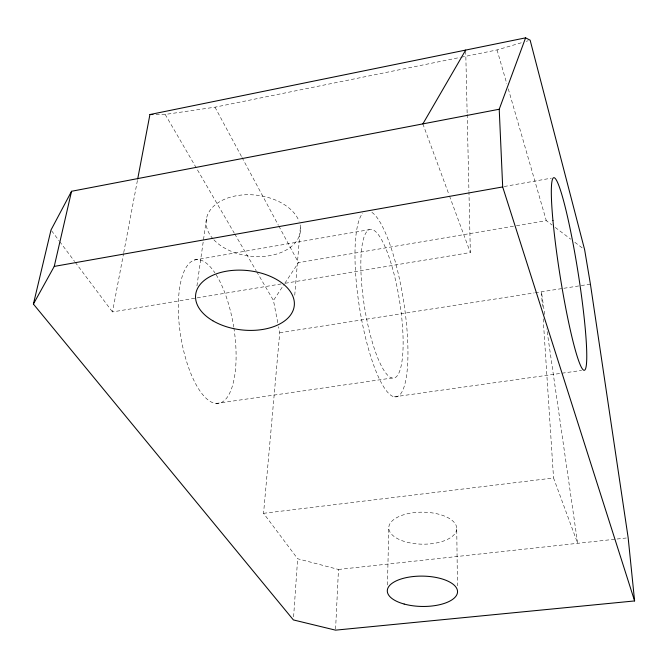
<?xml version="1.0" encoding="UTF-8"?>
<svg xmlns="http://www.w3.org/2000/svg" width="668" height="668" viewBox="0 0 668 668"><rect width="100%" height="100%" fill="white"/><g stroke="black" fill="none" stroke-linecap="round" stroke-linejoin="round"><path stroke-width="0.5" stroke-dasharray="3.34 2.5" d="M387.465 584.984L388.776 528.154M335.586 629.122L338.484 569.462L297.652 558.757L263.559 513.308L279.733 332.764L278.556 326.702M293.603 616.823L297.652 558.757M294.747 295.206L300.408 226.711M196.943 285.921L206.529 218.344M281.128 283.942L112.483 311.931L123.538 253.631M123.73 252.613L137.508 179.993M277.771 322.669L273.446 300.458L284.259 284.134M284.827 283.274L298.487 262.658L515.445 225.867M461.287 57.197L497.059 49.933L522.351 42.468M526.242 41.324L528.188 40.748M156.028 114.495L165.188 114.445L214.996 107.181L460.269 57.398M504.24 186.497L551.401 178.139M194.371 260.019L369.287 229.658M516.473 225.701L546.29 220.64L552.002 224.974M285.244 283.257L470.347 252.529L468.961 192.309M279.733 332.764L534.225 292.918M535.26 292.759L562.865 288.434M563.884 288.275L580.208 285.72M581.227 285.562L590.412 284.125M215.964 403.489L392.074 378.021A75.275 17.785 81 0 0 393.11 270.465A75.275 17.785 81 0 0 360.845 262.783A75.275 17.785 81 0 0 392.074 378.021M394.362 396.825L560.995 373.337M562.03 373.195L581.569 370.439M263.559 513.308L553.547 477.979L577.661 543.318L546.783 328.898M338.484 569.462L627.135 537.907M555.267 227.446L570.764 239.202M574.847 242.3L583.005 248.488M51.628 230.819L59.076 240.747M59.694 241.574L74.599 261.447M75.225 262.274L112.483 311.931M165.188 114.445L234.226 233.065M234.744 233.959L256.186 270.799M256.712 271.701L273.446 300.458M214.996 107.181L241.515 156.571M242.008 157.481L278.347 225.158M278.84 226.076L298.487 262.658M422.869 123.889L449.13 195.031M449.489 196.008L470.347 252.529M497.059 49.933L506.845 83.876M508.29 88.869L546.29 220.64M544.704 314.469L541.439 291.791L542.391 306.353M543.201 318.836L553.547 477.979M465.721 51.11L467.149 113.41M467.174 114.445L468.936 191.273M456.737 528.881A33.993 16.007 0.7 0 1 405.084 541.681A33.993 16.007 0.7 0 1 406.453 513.984A33.993 16.007 0.7 0 1 456.737 528.881L457.455 585.836M371.884 212.357A94.18 22.278 81 0 1 407.956 354.199A94.18 22.278 81 0 1 371.032 357.388A94.18 22.278 81 0 1 362.782 213.142M233.85 327.863A72.77 26.887 81 0 1 212.274 402.487A72.77 26.887 81 0 1 178.339 303.84A72.77 26.887 81 0 1 214.937 272.895M216.098 274.69A72.77 26.887 81 0 1 233.691 326.869M300.132 224.916A47.403 30.653 6.9 0 1 269.58 255.694A47.403 30.653 6.9 0 1 213.643 239.561M212.992 238.843A47.403 30.653 6.9 0 1 235.061 196A47.403 30.653 6.9 0 1 299.089 221.3"/><path stroke-width="1" d="M137.7 178.966L149.924 114.529L525.591 37.851L530.133 40.172L584.634 249.723L590.412 284.125L628.162 537.798L634.6 600.933L335.536 630.149L293.386 619.929L33.4 304.074L51.002 229.992L71.551 191.282L499.221 109.243L525.591 37.851M33.4 304.074L54.242 266.407L71.551 191.282M422.869 123.889L465.696 50.075M54.242 266.407L502.687 186.94L634.6 600.933M149.924 114.529L152.98 114.512M499.221 109.243L502.687 186.94M212.816 320.757A49.616 29.826 6.3 0 0 293.544 309.167A49.616 29.826 6.3 0 0 228.514 270.874A49.616 29.826 6.3 0 0 212.816 320.757M404.148 604.039A35.12 15.172 0.8 0 0 457.53 592.048A35.12 15.172 0.8 0 0 405.593 577.778A35.12 15.172 0.8 0 0 404.148 604.039M552.945 220.465A97.553 9.152 81 0 0 583.623 370.147A97.553 9.152 81 0 0 570.672 231.404A97.553 9.152 81 0 0 552.945 220.465"/></g></svg>
